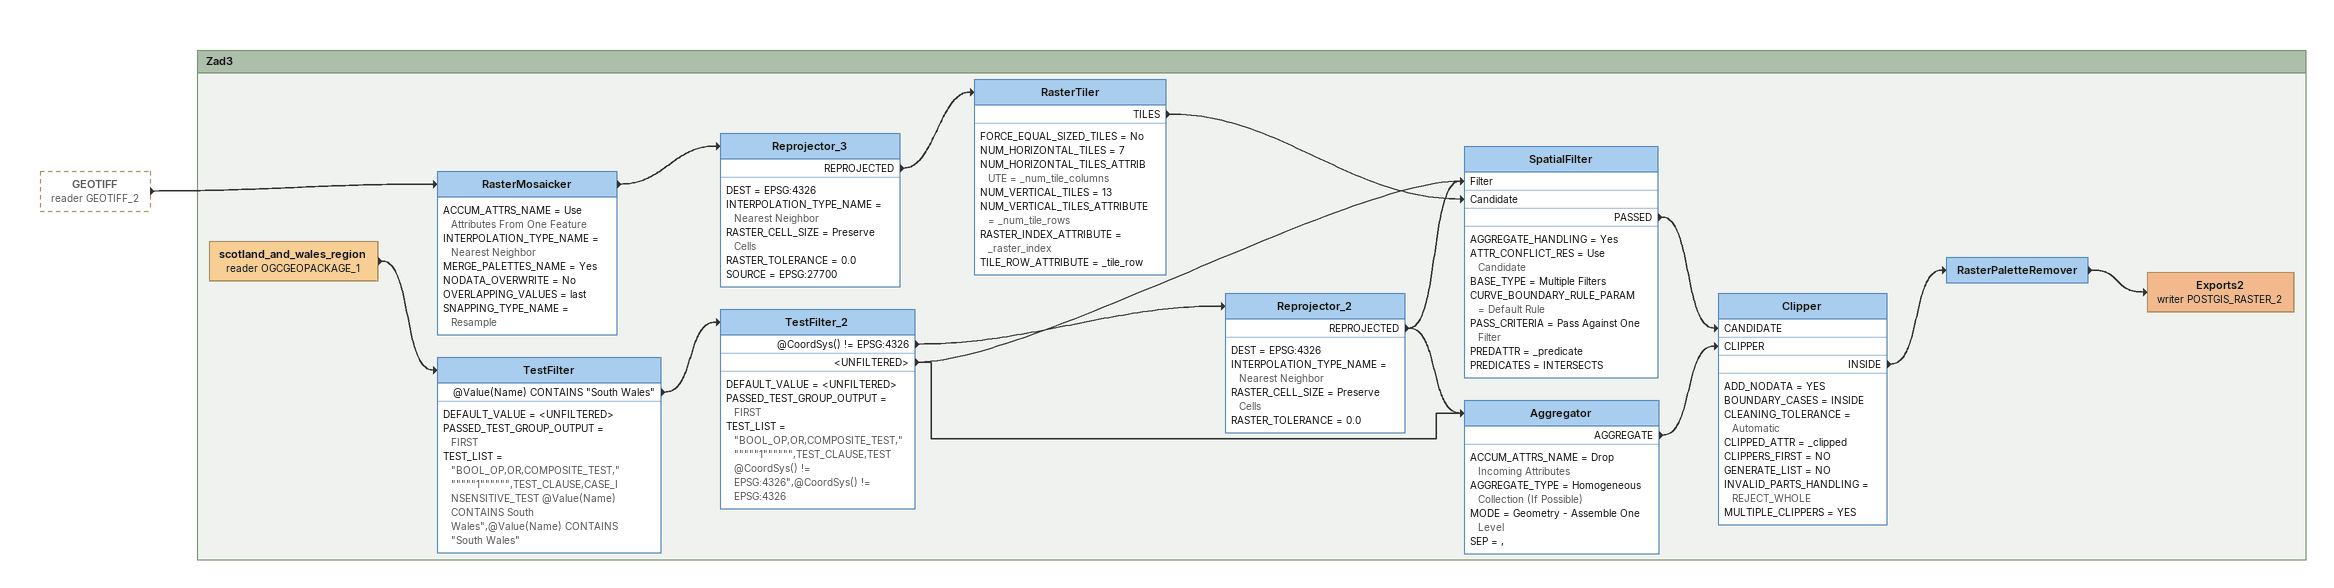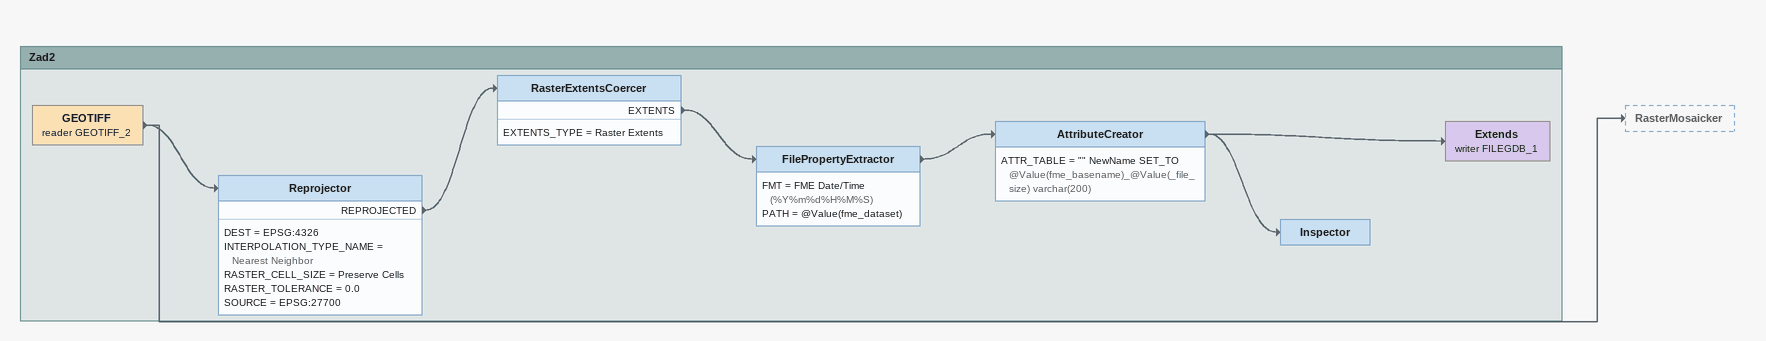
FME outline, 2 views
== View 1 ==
GEOTIFF (reader GEOTIFF_2) [outside]
    -> RasterMosaicker

Bookmark: Zad3
RasterMosaicker
    ACCUM_ATTRS_NAME = Use Attributes From One Feature
    INTERPOLATION_TYPE_NAME = Nearest Neighbor
    MERGE_PALETTES_NAME = Yes
    NODATA_OVERWRITE = No
    OVERLAPPING_VALUES = last
    SNAPPING_TYPE_NAME = Resample
    -> Reprojector_3
Reprojector_3
    DEST = EPSG:4326
    INTERPOLATION_TYPE_NAME = Nearest Neighbor
    RASTER_CELL_SIZE = Preserve Cells
    RASTER_TOLERANCE = 0.0
    SOURCE = EPSG:27700
    REPROJECTED -> RasterTiler
RasterTiler
    FORCE_EQUAL_SIZED_TILES = No
    NUM_HORIZONTAL_TILES = 7
    NUM_HORIZONTAL_TILES_ATTRIBUTE = _num_tile_columns
    NUM_VERTICAL_TILES = 13
    NUM_VERTICAL_TILES_ATTRIBUTE = _num_tile_rows
    RASTER_INDEX_ATTRIBUTE = _raster_index
    TILE_ROW_ATTRIBUTE = _tile_row
    TILES -> SpatialFilter [Candidate]
scotland_and_wales_region (reader OGCGEOPACKAGE_1)
    -> TestFilter
TestFilter
    DEFAULT_VALUE = <UNFILTERED>
    PASSED_TEST_GROUP_OUTPUT = FIRST
    TEST_LIST = "BOOL_OP,OR,COMPOSITE_TEST,""""""1"""""",TEST_CLAUSE,CASE_INSENSITIVE_TEST @Value(Name) CONTAINS South Wales",@Value(Name) CONTAINS "South Wales"
    @Value(Name) CONTAINS "South Wales" -> TestFilter_2
TestFilter_2
    DEFAULT_VALUE = <UNFILTERED>
    PASSED_TEST_GROUP_OUTPUT = FIRST
    TEST_LIST = "BOOL_OP,OR,COMPOSITE_TEST,""""""1"""""",TEST_CLAUSE,TEST @CoordSys() != EPSG:4326",@CoordSys() != EPSG:4326
    @CoordSys() != EPSG:4326 -> Reprojector_2
    <UNFILTERED> -> SpatialFilter [Filter]
    <UNFILTERED> -> Aggregator
Reprojector_2
    DEST = EPSG:4326
    INTERPOLATION_TYPE_NAME = Nearest Neighbor
    RASTER_CELL_SIZE = Preserve Cells
    RASTER_TOLERANCE = 0.0
    REPROJECTED -> SpatialFilter [Filter]
    REPROJECTED -> Aggregator
SpatialFilter
    AGGREGATE_HANDLING = Yes
    ATTR_CONFLICT_RES = Use Candidate
    BASE_TYPE = Multiple Filters
    CURVE_BOUNDARY_RULE_PARAM = Default Rule
    PASS_CRITERIA = Pass Against One Filter
    PREDATTR = _predicate
    PREDICATES = INTERSECTS
    PASSED -> Clipper [CANDIDATE]
Aggregator
    ACCUM_ATTRS_NAME = Drop Incoming Attributes
    AGGREGATE_TYPE = Homogeneous Collection (If Possible)
    MODE = Geometry - Assemble One Level
    SEP = ,
    AGGREGATE -> Clipper [CLIPPER]
Clipper
    ADD_NODATA = YES
    BOUNDARY_CASES = INSIDE
    CLEANING_TOLERANCE = Automatic
    CLIPPED_ATTR = _clipped
    CLIPPERS_FIRST = NO
    GENERATE_LIST = NO
    INVALID_PARTS_HANDLING = REJECT_WHOLE
    MULTIPLE_CLIPPERS = YES
    INSIDE -> RasterPaletteRemover
RasterPaletteRemover
    -> Exports2 (writer POSTGIS_RASTER_2)
Exports2 (writer POSTGIS_RASTER_2)

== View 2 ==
Bookmark: Zad2
GEOTIFF (reader GEOTIFF_2)
    -> Reprojector
    -> RasterMosaicker
Reprojector
    DEST = EPSG:4326
    INTERPOLATION_TYPE_NAME = Nearest Neighbor
    RASTER_CELL_SIZE = Preserve Cells
    RASTER_TOLERANCE = 0.0
    SOURCE = EPSG:27700
    REPROJECTED -> RasterExtentsCoercer
RasterExtentsCoercer
    EXTENTS_TYPE = Raster Extents
    EXTENTS -> FilePropertyExtractor
FilePropertyExtractor
    FMT = FME Date/Time (%Y%m%d%H%M%S)
    PATH = @Value(fme_dataset)
    -> AttributeCreator
AttributeCreator
    ATTR_TABLE = "" NewName SET_TO @Value(fme_basename)_@Value(_file_size) varchar(200)
    -> Inspector
    -> Extends (writer FILEGDB_1)
Extends (writer FILEGDB_1)
Inspector
